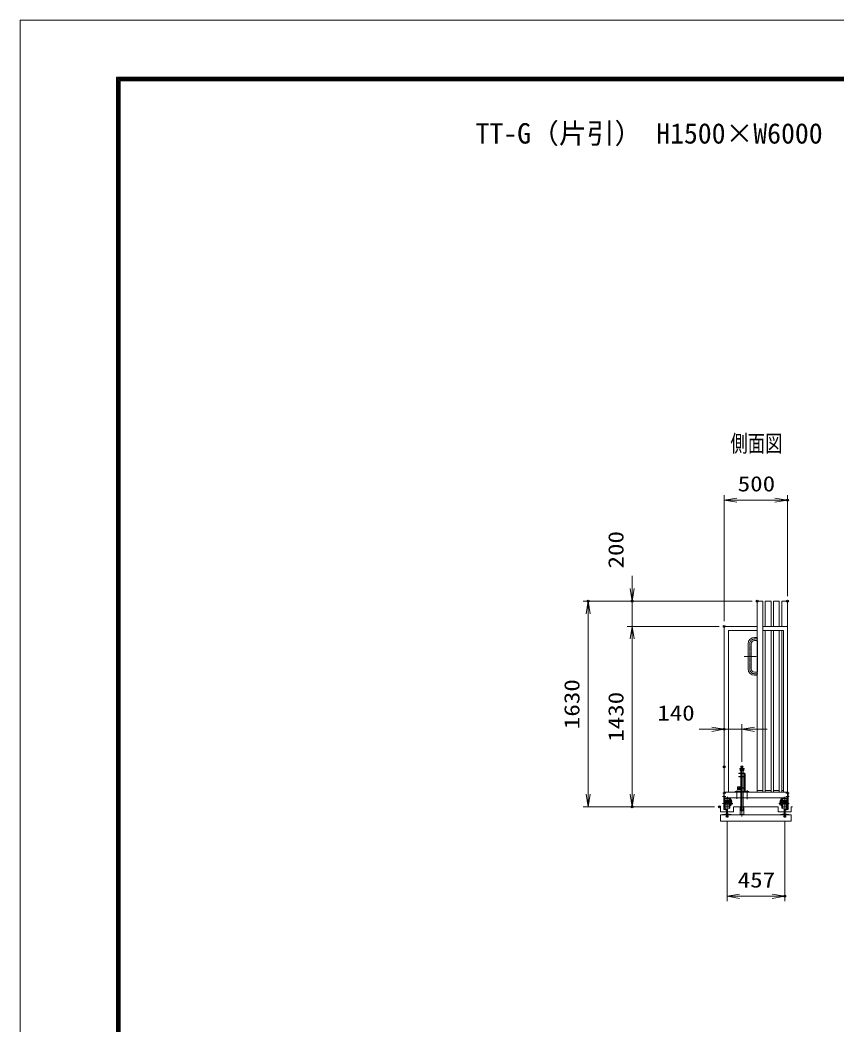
# Model space of a CAD drawing. Units: millimetres at full size. Extents: x -11880 to 11880, y -8399 to 8401.
# Drawn here: x -11880 to -5407, y 441 to 8401 of the extents above; entities that cross this region are included whole.
import ezdxf
from ezdxf.enums import TextEntityAlignment as Align

# ---------------------------------------------------------------- set-up
doc = ezdxf.new("R2010")
doc.units = ezdxf.units.MM
doc.header["$LTSCALE"] = 30
doc.header["$PDMODE"] = 32
doc.header["$PDSIZE"] = 15
for name, pattern in [('USER1', [10.7, 5, -2.5, 0.7, -2.5]), ('USER2', [2.7, 2, -0.7]), ('USER3', [9, 6, -0.75, 1.5, -0.75])]:
    doc.linetypes.add(name, pattern=pattern)
for name, color, linetype, lineweight in [('0-0_D-TTL', 7, 'Continuous', 18), ('0-1_外形線', 7, 'Continuous', 18), ('0-2_01', 4, 'Continuous', 18), ('0-3_軸線', 6, 'USER1', 18), ('0-4_隠れ線', 4, 'USER2', 18), ('0-5_輪郭線1', 14, 'Continuous', 30), ('0-8_寸法線', 3, 'Continuous', 18), ('0-9_0', 7, 'Continuous', 18)]:
    doc.layers.add(name, color=color, linetype=linetype, lineweight=lineweight)
for name, color, linetype in [('0-7_文字', 254, 'Continuous'), ('0-A_DEFPOINTS', 7, 'Continuous'), ('0-C_文字3', 254, 'Continuous')]:
    doc.layers.add(name, color=color, linetype=linetype)
doc.styles.add('ＭＳ ゴシック', font='')
doc.styles.get('ＭＳ ゴシック').set_extended_font_data('MS Gothic')

# ---------------------------------------------------------------- blocks, each defined once
blk = doc.blocks.new('4897456')
at = {"layer": '0-1_外形線'}
for p, q in [((-375, 3000), (-375, -3000)), ((375, 3000), (375, -3000)), ((1125, 4500), (1755, 4500)), ((1125, 3750), (1755, 3750)), ((1755, 4500), (1755, 3750)), ((1125, -3750), (1755, -3750)), ((1125, -4500), (1755, -4500)), ((1755, -3750), (1755, -4500))]:
    blk.add_line(p, q, dxfattribs=at)
for centre, radius, start, end in [((1125, 3000), 1500, 90, 180), ((1125, 3000), 750, 90, 180), ((1125, -3000), 1500, 180, 270), ((1125, -3000), 750, 180, 270)]:
    blk.add_arc(centre, radius, start, end, dxfattribs=at)
at = {"layer": '0-3_軸線', "linetype": 'USER3'}
for p, q in [((0, 3000), (0, -3000)), ((1125, 4125), (1912.5, 4125)), ((-1322.9, 0), (1755, 0)), ((1125, -4125), (1912.5, -4125))]:
    blk.add_line(p, q, dxfattribs=at)
for centre, start, end in [((1125, 3000), 90, 180), ((1125, -3000), 180, 270)]:
    blk.add_arc(centre, 1125, start, end, dxfattribs=at)
at = {"layer": '0-5_輪郭線1'}
blk.add_line((1755, 3750), (1755, -3750), dxfattribs=at)
blk = doc.blocks.new('_OPEN')
at = {"layer": '0-9_0'}
blk.add_line((0, 0), (-30, 0), dxfattribs=at)
blk.add_lwpolyline([(-30, 5), (0, 0), (-30, -5)], dxfattribs=at)

msp = doc.modelspace()

# ---------------------------------------------------------------- linework, layer by layer
at = {"layer": '0-0_D-TTL'}
for points in [[(-11879.6, -8399.44), (11880.4, -8399.44), (11880.4, 8400.56), (-11879.6, 8400.56)], [(-11115.88, 7948.28), (11116.69, 7948.28), (11116.69, -7608.87), (-11115.88, -7608.87)], [(-11108.81, 7941.21), (11109.62, 7941.21), (11109.62, -7601.79), (-11108.81, -7601.79)], [(-11101.74, 7934.13), (11102.55, 7934.13), (11102.55, -7594.72), (-11101.74, -7594.72)], [(-11094.67, 7927.06), (11095.47, 7927.06), (11095.47, -7587.65), (-11094.67, -7587.65)], [(-11087.6, 7919.99), (11088.4, 7919.99), (11088.4, -7580.58), (-11087.6, -7580.58)]]:
    msp.add_lwpolyline(points, close=True, dxfattribs=at)
at = {"layer": '0-1_外形線'}
for p, q in [((-5994.07, 3798.23), (-6039.07, 3798.23)), ((-6039.07, 2286.24), (-6039.07, 3798.23)), ((-5994.07, 2286.24), (-5994.07, 3798.23)), ((-5974.07, 3598.24), (-5974.07, 3798.23)), ((-5929.07, 3798.23), (-5974.07, 3798.23)), ((-5929.07, 3598.24), (-5929.07, 3798.23)), ((-5864.07, 3798.23), (-5909.07, 3798.23)), ((-5909.07, 3598.24), (-5909.07, 3798.23)), ((-5864.07, 3598.24), (-5864.07, 3798.23)), ((-5799.07, 3798.23), (-5844.07, 3798.23)), ((-5844.07, 3598.24), (-5844.07, 3798.23)), ((-5799.07, 2241.23), (-5799.07, 3798.23)), ((-6299.07, 3598.24), (-6039.07, 3598.24)), ((-6299.07, 2286.24), (-6299.07, 3598.24)), ((-5994.07, 3598.24), (-5799.07, 3598.24)), ((-6267.07, 3566.24), (-6267.07, 2286.24)), ((-6039.07, 3566.24), (-6267.07, 3566.24)), ((-5974.07, 2286.24), (-5974.07, 3566.24)), ((-5929.07, 2286.24), (-5929.07, 3566.24)), ((-5909.07, 2286.24), (-5909.07, 3566.24)), ((-5864.07, 2286.24), (-5864.07, 3566.24)), ((-5844.07, 2286.24), (-5844.07, 3566.24)), ((-6139.07, 2432.23), (-6184.07, 2432.23)), ((-6184.07, 2406.23), (-6184.07, 2409.23)), ((-6184.07, 2409.23), (-6138.07, 2409.23)), ((-6184.07, 2406.23), (-6149.57, 2406.23)), ((-6173.07, 2456.23), (-6173.07, 2466.23)), ((-6173.07, 2456.23), (-6145.07, 2456.23)), ((-6168.57, 2436.23), (-6168.57, 2456.23)), ((-6168.57, 2432.23), (-6168.57, 2409.23)), ((-6168.57, 2319.23), (-6168.57, 2406.23)), ((-6149.57, 2456.23), (-6149.57, 2436.23)), ((-6149.57, 2432.23), (-6149.57, 2409.23)), ((-6149.57, 2406.23), (-6149.57, 2319.23)), ((-6149.57, 2406.23), (-6138.07, 2406.23)), ((-6145.07, 2456.23), (-6145.07, 2466.23)), ((-6138.07, 2431.23), (-6138.07, 2290.23)), ((-6134.07, 2431.23), (-6134.07, 2290.23)), ((-6193.57, 2306.23), (-6193.57, 2326.23)), ((-6168.57, 2326.23), (-6193.57, 2326.23)), ((-6184.07, 2319.23), (-6186.57, 2319.23)), ((-6184.07, 2316.23), (-6184.07, 2319.23)), ((-6184.07, 2319.23), (-6138.07, 2319.23)), ((-6184.07, 2316.23), (-6138.07, 2316.23)), ((-6168.57, 2316.23), (-6168.57, 2168.23)), ((-6149.57, 2316.23), (-6149.57, 2168.23)), ((-6304.07, 2286.23), (-5794.07, 2286.23)), ((-6304.07, 2286.23), (-6304.07, 2146.59)), ((-6299.07, 2150.57), (-6299.07, 2286.23)), ((-6299.07, 2236.23), (-6249.07, 2236.23)), ((-6294.07, 2231.23), (-6294.07, 2236.23)), ((-6294.07, 2231.23), (-6254.07, 2231.23)), ((-6294.07, 2204.08), (-6294.07, 2231.23)), ((-6255.07, 2229.23), (-6260.57, 2229.23)), ((-6260.57, 2220.23), (-6260.57, 2229.23)), ((-6255.07, 2207.83), (-6255.07, 2229.23)), ((-6254.07, 2231.23), (-6254.07, 2236.23)), ((-6254.07, 2204.08), (-6254.07, 2231.23)), ((-6249.07, 2176.23), (-6249.07, 2241.23)), ((-6193.57, 2306.23), (-6193.57, 2302.23)), ((-6193.57, 2302.23), (-6168.57, 2302.23)), ((-6039.07, 2298.24), (-5994.07, 2298.24)), ((-5974.07, 2298.24), (-5929.07, 2298.24)), ((-5909.07, 2298.24), (-5864.07, 2298.24)), ((-5849.07, 2176.23), (-5849.07, 2241.23)), ((-5799.07, 2236.23), (-5849.07, 2236.23)), ((-5831.07, 2298.24), (-5844.07, 2298.24)), ((-5844.07, 2231.23), (-5844.07, 2236.23)), ((-5804.07, 2231.23), (-5844.07, 2231.23)), ((-5844.07, 2204.08), (-5844.07, 2231.23)), ((-5843.07, 2229.23), (-5837.57, 2229.23)), ((-5843.07, 2207.83), (-5843.07, 2229.23)), ((-5837.57, 2220.23), (-5837.57, 2229.23)), ((-5804.07, 2231.23), (-5804.07, 2236.23)), ((-5804.07, 2204.08), (-5804.07, 2231.23)), ((-5799.07, 2150.57), (-5799.07, 2286.23)), ((-5794.07, 2286.23), (-5794.07, 2146.59)), ((-6249.07, 2204.23), (-6299.07, 2204.23)), ((-6294.07, 2176.23), (-6299.07, 2176.23)), ((-6288.07, 2207.83), (-6294.07, 2207.83)), ((-6294.07, 2204.83), (-6288.07, 2204.83)), ((-6294.07, 2176.23), (-6294.07, 2194.23)), ((-6260.57, 2220.23), (-6293.07, 2220.23)), ((-6293.07, 2207.83), (-6293.07, 2220.23)), ((-6288.07, 2212.73), (-6293.07, 2212.73)), ((-6293.07, 2168.23), (-6293.07, 2194.23)), ((-6293.07, 2168.23), (-6260.57, 2168.23)), ((-6293.07, 2154.31), (-6293.07, 2161.83)), ((-6293.07, 2154.31), (-6280.42, 2151.39)), ((-6280.57, 2114.34), (-6280.57, 2151.39)), ((-6270.07, 2208.23), (-6279.07, 2208.23)), ((-6274.57, 2151.43), (-6261.57, 2154.43)), ((-6274.57, 2114.34), (-6274.57, 2151.43)), ((-6261.57, 2154.43), (-6261.57, 2161.83)), ((-6261.07, 2212.73), (-6255.07, 2212.73)), ((-6261.07, 2207.83), (-6254.07, 2207.83)), ((-6261.07, 2204.83), (-6254.07, 2204.83)), ((-6260.57, 2159.23), (-6260.57, 2194.23)), ((-6260.57, 2159.23), (-6255.07, 2159.23)), ((-6255.07, 2159.23), (-6255.07, 2194.23)), ((-6254.07, 2176.23), (-6254.07, 2194.23)), ((-6249.07, 2176.23), (-6254.07, 2176.23)), ((-6249.07, 2224.23), (-6243.07, 2224.23)), ((-6243.07, 2199.23), (-6249.07, 2199.23)), ((-6240.07, 2184.23), (-6249.07, 2184.23)), ((-6243.07, 2224.23), (-6243.07, 2199.23)), ((-6240.07, 2204.23), (-6243.07, 2204.23)), ((-6240.07, 2204.23), (-6240.07, 2184.23)), ((-5871.57, 2168.24), (-6226.57, 2168.24)), ((-5858.07, 2204.23), (-5858.07, 2184.23)), ((-5858.07, 2204.23), (-5855.07, 2204.23)), ((-5858.07, 2184.23), (-5849.07, 2184.23)), ((-5855.07, 2224.23), (-5855.07, 2199.23)), ((-5849.07, 2224.23), (-5855.07, 2224.23)), ((-5855.07, 2199.23), (-5849.07, 2199.23)), ((-5849.07, 2204.23), (-5799.07, 2204.23)), ((-5849.07, 2176.23), (-5844.07, 2176.23)), ((-5837.07, 2207.83), (-5844.07, 2207.83)), ((-5837.07, 2204.83), (-5844.07, 2204.83)), ((-5844.07, 2176.23), (-5844.07, 2194.23)), ((-5837.07, 2212.73), (-5843.07, 2212.73)), ((-5843.07, 2159.23), (-5843.07, 2194.23)), ((-5837.57, 2159.23), (-5843.07, 2159.23)), ((-5837.57, 2220.23), (-5805.07, 2220.23)), ((-5837.57, 2159.23), (-5837.57, 2194.23)), ((-5805.07, 2168.23), (-5837.57, 2168.23)), ((-5836.57, 2154.43), (-5836.57, 2161.83)), ((-5823.57, 2151.43), (-5836.57, 2154.43)), ((-5828.07, 2208.23), (-5819.07, 2208.23)), ((-5823.57, 2114.34), (-5823.57, 2151.43)), ((-5805.07, 2154.31), (-5817.73, 2151.39)), ((-5817.57, 2114.34), (-5817.57, 2151.39)), ((-5810.07, 2212.73), (-5805.07, 2212.73)), ((-5810.07, 2207.83), (-5804.07, 2207.83)), ((-5804.07, 2204.83), (-5810.07, 2204.83)), ((-5805.07, 2207.83), (-5805.07, 2220.23)), ((-5805.07, 2168.23), (-5805.07, 2194.23)), ((-5805.07, 2154.31), (-5805.07, 2161.83)), ((-5804.07, 2176.23), (-5804.07, 2194.23)), ((-5804.07, 2176.23), (-5799.07, 2176.23)), ((-5769.07, 2104.73), (-6329.07, 2104.73)), ((-6329.07, 2054.73), (-6329.07, 2104.73)), ((-6309.57, 2107.65), (-6280.57, 2114.34)), ((-6309.57, 2104.73), (-6309.57, 2107.65)), ((-6304.07, 2146.59), (-6285.58, 2142.32)), ((-6274.57, 2114.34), (-6245.57, 2107.65)), ((-6245.57, 2107.65), (-6245.57, 2104.73)), ((-5823.57, 2114.34), (-5852.57, 2107.65)), ((-5852.57, 2107.65), (-5852.57, 2104.73)), ((-5788.57, 2107.65), (-5817.57, 2114.34)), ((-5794.07, 2146.59), (-5812.56, 2142.32)), ((-5788.57, 2104.73), (-5788.57, 2107.65)), ((-5769.07, 2054.73), (-5769.07, 2104.73)), ((-6329.07, 2054.73), (-5769.07, 2054.73))]:
    msp.add_line(p, q, dxfattribs=at)
for points in [[(-5994.07, 3566.24), (-5831.07, 3566.24), (-5831.07, 2286.24)], [(-6184.07, 2432.23), (-6184.07, 2436.23), (-6139.07, 2436.23)], [(-6168.57, 2309.23), (-6186.57, 2309.23), (-6186.57, 2319.23)], [(-6299.07, 2286.24), (-6299.07, 2241.23), (-5799.07, 2241.23), (-5799.07, 2286.24)], [(-6104.07, 2286.23), (-6104.07, 2290.23), (-6214.07, 2290.23), (-6214.07, 2286.23)], [(-6328.07, 2168.24), (-6328.07, 2128.24), (-6280.57, 2128.24)], [(-6299.07, 2150.57), (-6284.46, 2147.19), (-6285.58, 2142.32)], [(-6288.07, 2204.08), (-6288.07, 2212.73), (-6279.07, 2212.73), (-6279.07, 2204.08)], [(-6274.57, 2128.24), (-6226.57, 2128.24), (-6226.57, 2168.24)], [(-6270.07, 2204.08), (-6270.07, 2212.73), (-6261.07, 2212.73), (-6261.07, 2204.08)], [(-5871.57, 2168.24), (-5871.57, 2128.24), (-5823.57, 2128.24)], [(-5828.07, 2204.08), (-5828.07, 2212.73), (-5837.07, 2212.73), (-5837.07, 2204.08)], [(-5810.07, 2204.08), (-5810.07, 2212.73), (-5819.07, 2212.73), (-5819.07, 2204.08)], [(-5817.57, 2128.24), (-5770.07, 2128.24), (-5770.07, 2168.24)], [(-5799.07, 2150.57), (-5813.69, 2147.19), (-5812.56, 2142.32)]]:
    msp.add_lwpolyline(points, dxfattribs=at)
msp.add_lwpolyline([(-6176.57, 2473.23), (-6176.57, 2466.23), (-6141.57, 2466.23), (-6141.57, 2473.23)], close=True, dxfattribs=at)
for centre, radius, start, end in [((-6139.07, 2431.23), 5, 0, 90), ((-6139.07, 2431.23), 1, 0, 90), ((-6286.67, 2161.83), 6.4, 90, 180), ((-6267.97, 2161.83), 6.4, 0, 90), ((-5830.17, 2161.83), 6.4, 90, 180), ((-5811.47, 2161.83), 6.4, 0, 90)]:
    msp.add_arc(centre, radius, start, end, dxfattribs=at)
at = {"layer": '0-2_01', "color": 7}
for p, q in [((-6328.07, 2168.24), (-6337.06, 2168.24)), ((-5758.62, 2168.24), (-5770.07, 2168.24))]:
    msp.add_line(p, q, dxfattribs=at)
at = {"layer": '0-2_01'}
for p, q in [((-6285.81, 2210.53), (-6288.07, 2210.53)), ((-6285.81, 2206.53), (-6288.07, 2206.53)), ((-6281.34, 2210.53), (-6279.07, 2210.53)), ((-6279.07, 2206.53), (-6281.34, 2206.53)), ((-6267.81, 2210.53), (-6270.07, 2210.53)), ((-6267.81, 2206.53), (-6270.07, 2206.53)), ((-6261.07, 2210.53), (-6263.34, 2210.53)), ((-6261.07, 2206.53), (-6263.34, 2206.53)), ((-5837.07, 2210.53), (-5834.81, 2210.53)), ((-5837.07, 2206.53), (-5834.81, 2206.53)), ((-5830.34, 2210.53), (-5828.07, 2210.53)), ((-5830.34, 2206.53), (-5828.07, 2206.53)), ((-5816.81, 2210.53), (-5819.07, 2210.53)), ((-5819.07, 2206.53), (-5816.81, 2206.53)), ((-5812.34, 2210.53), (-5810.07, 2210.53)), ((-5812.34, 2206.53), (-5810.07, 2206.53))]:
    msp.add_line(p, q, dxfattribs=at)
for centre in [(-6283.57, 2208.53), (-6265.57, 2208.53), (-5832.57, 2208.53), (-5814.57, 2208.53)]:
    msp.add_circle(centre, 3, dxfattribs=at)
at = {"layer": '0-3_軸線', "linetype": 'Continuous'}
for p, q in [((-6159.07, 2486.31), (-6159.07, 2198.15)), ((-6199.07, 2298.73), (-6199.07, 2231.82)), ((-6119.07, 2299.65), (-6119.07, 2229.99)), ((-6159.07, 2198.15), (-6159.07, 2092.05))]:
    msp.add_line(p, q, dxfattribs=at)
at = {"layer": '0-3_軸線'}
for p, q in [((-6313.2, 2251.23), (-6285.79, 2251.23)), ((-6311.72, 2276.23), (-6286.53, 2276.23)), ((-6277.57, 2093.45), (-6277.57, 2241.23)), ((-6274.07, 2229.28), (-6274.07, 2248.28)), ((-5824.07, 2229.28), (-5824.07, 2248.28)), ((-5820.57, 2093.45), (-5820.57, 2241.23)), ((-5784.95, 2251.23), (-5812.35, 2251.23)), ((-5786.43, 2276.23), (-5811.61, 2276.23)), ((-6313.33, 2194.23), (-6231.97, 2194.23)), ((-6256.79, 2214.23), (-6236.8, 2214.23)), ((-5784.82, 2194.23), (-5866.17, 2194.23)), ((-5841.35, 2214.23), (-5861.35, 2214.23))]:
    msp.add_line(p, q, dxfattribs=at)
at = {"layer": '0-4_隠れ線', "linetype": 'Continuous'}
for p, q in [((-6168.57, 2456.23), (-6168.57, 2461.23)), ((-6149.57, 2461.23), (-6149.57, 2456.23)), ((-6172.67, 2168.23), (-6172.67, 2108.23)), ((-6168.57, 2168.23), (-6168.57, 2153.23)), ((-6165.53, 2140.18), (-6168.57, 2153.23)), ((-6152.62, 2140.18), (-6149.57, 2153.23)), ((-6149.57, 2153.23), (-6149.57, 2168.23)), ((-6145.47, 2108.23), (-6145.47, 2168.23)), ((-6172.67, 2108.23), (-6145.47, 2108.23)), ((-6165.53, 2140.18), (-6163.07, 2138.23)), ((-6163.07, 2138.23), (-6155.07, 2138.23)), ((-6155.07, 2138.23), (-6152.62, 2140.18))]:
    msp.add_line(p, q, dxfattribs=at)
at = {"layer": '0-4_隠れ線'}
for p, q in [((-6249.07, 2184.23), (-6299.07, 2184.23)), ((-5849.07, 2184.23), (-5799.07, 2184.23))]:
    msp.add_line(p, q, dxfattribs=at)
at = {"layer": '0-4_隠れ線', "linetype": 'Continuous'}
msp.add_lwpolyline([(-6149.57, 2461.23), (-6159.07, 2466.23), (-6168.57, 2461.23)], dxfattribs=at)
at = {"layer": '0-8_寸法線'}
for p, q in [((-6299.07, 3638.24), (-6299.07, 4638.23)), ((-5799.07, 3838.23), (-5799.07, 4638.23)), ((-6299.07, 4598.23), (-5799.07, 4598.23)), ((-7028.83, 3898.23), (-7028.83, 3998.23)), ((-6079.07, 3798.23), (-7417.83, 3798.23)), ((-7377.83, 2168.24), (-7377.83, 3798.23)), ((-6079.07, 3798.23), (-7068.83, 3798.23)), ((-7028.83, 3598.24), (-7028.83, 3798.23)), ((-6339.07, 3598.24), (-7068.83, 3598.24)), ((-6339.07, 3598.24), (-7068.83, 3598.24)), ((-7028.83, 3598.24), (-7028.83, 2168.24)), ((-7028.83, 3498.24), (-7028.83, 3398.24)), ((-6299.07, 2526.31), (-6299.07, 2822.8)), ((-6159.07, 2526.31), (-6159.07, 2822.8)), ((-6399.07, 2782.8), (-6499.07, 2782.8)), ((-6159.07, 2782.8), (-6299.07, 2782.8)), ((-6059.07, 2782.8), (-5959.07, 2782.8)), ((-6377.06, 2168.24), (-7417.83, 2168.24)), ((-6377.06, 2168.24), (-7068.83, 2168.24)), ((-6277.57, 2053.45), (-6277.57, 1420.41)), ((-5820.57, 2053.45), (-5820.57, 1420.41)), ((-6277.57, 1460.41), (-5820.57, 1460.41))]:
    msp.add_line(p, q, dxfattribs=at)
at = {"layer": '0-A_DEFPOINTS'}
for p in [(-5799.07, 4598.23), (-7377.83, 3798.23), (-7028.83, 3798.23), (-6039.07, 3798.23), (-5799.07, 3798.23), (-6299.07, 3598.24), (-6299.07, 3598.24), (-6299.07, 2782.8), (-6299.07, 2486.31), (-6159.07, 2486.31), (-7028.83, 2168.24), (-6337.06, 2168.24), (-6277.57, 2093.45), (-5820.57, 2093.45), (-5820.57, 1460.41)]:
    msp.add_point(p, dxfattribs=at)

# ---------------------------------------------------------------- block references
at = {"layer": '0-1_外形線', "xscale": 0.03333333, "yscale": 0.03333333}
msp.add_blockref('4897456', (-6097.57, 3360.73), dxfattribs=at)
at = {"layer": '0-8_寸法線', "xscale": 3.333333, "yscale": 3.333333}
for p, rotation in [((-6299.07, 4598.23), 180), ((-7028.83, 3798.23), 270), ((-7377.83, 3798.23), 90), ((-7028.83, 3598.24), 90), ((-7028.83, 3598.24), 90), ((-6159.07, 2782.8), 180), ((-7377.83, 2168.24), 270), ((-7028.83, 2168.24), 270), ((-6277.57, 1460.41), 180)]:
    msp.add_blockref('_OPEN', p, dxfattribs=dict(at, rotation=rotation))
for p in [(-5799.07, 4598.23), (-6299.07, 2782.8), (-5820.57, 1460.41)]:
    msp.add_blockref('_OPEN', p, dxfattribs=at)

# ---------------------------------------------------------------- texts
at = {"layer": '0-7_文字', "style": 'ＭＳ ゴシック', "width": 0.75}
msp.add_text('側面図', height=134.6, dxfattribs=at).set_placement((-6251.21, 4939.58), align=Align.BOTTOM_LEFT)
at = {"layer": '0-8_寸法線', "color": 254, "style": 'ＭＳ ゴシック', "width": 1.2}
for s, p in [('500', (-6193.07, 4630.92)), ('140', (-6830.56, 2815.49)), ('457', (-6193.07, 1493.09))]:
    msp.add_text(s, height=121.2, dxfattribs=at).set_placement(p, align=Align.BOTTOM_LEFT)
for s, p in [('200', (-7061.51, 4056.57)), ('1630', (-7410.51, 2784.04)), ('1430', (-7061.51, 2684.04))]:
    msp.add_text(s, height=121.2, rotation=90, dxfattribs=at).set_placement(p, align=Align.BOTTOM_LEFT)
at = {"layer": '0-C_文字3', "style": 'ＭＳ ゴシック'}
msp.add_text('TT-G（片引） H1500×W6000', height=161.6, dxfattribs=at).set_placement((-8270.17, 7374.04), align=Align.BOTTOM_LEFT)

doc.saveas('drawing.dxf')
